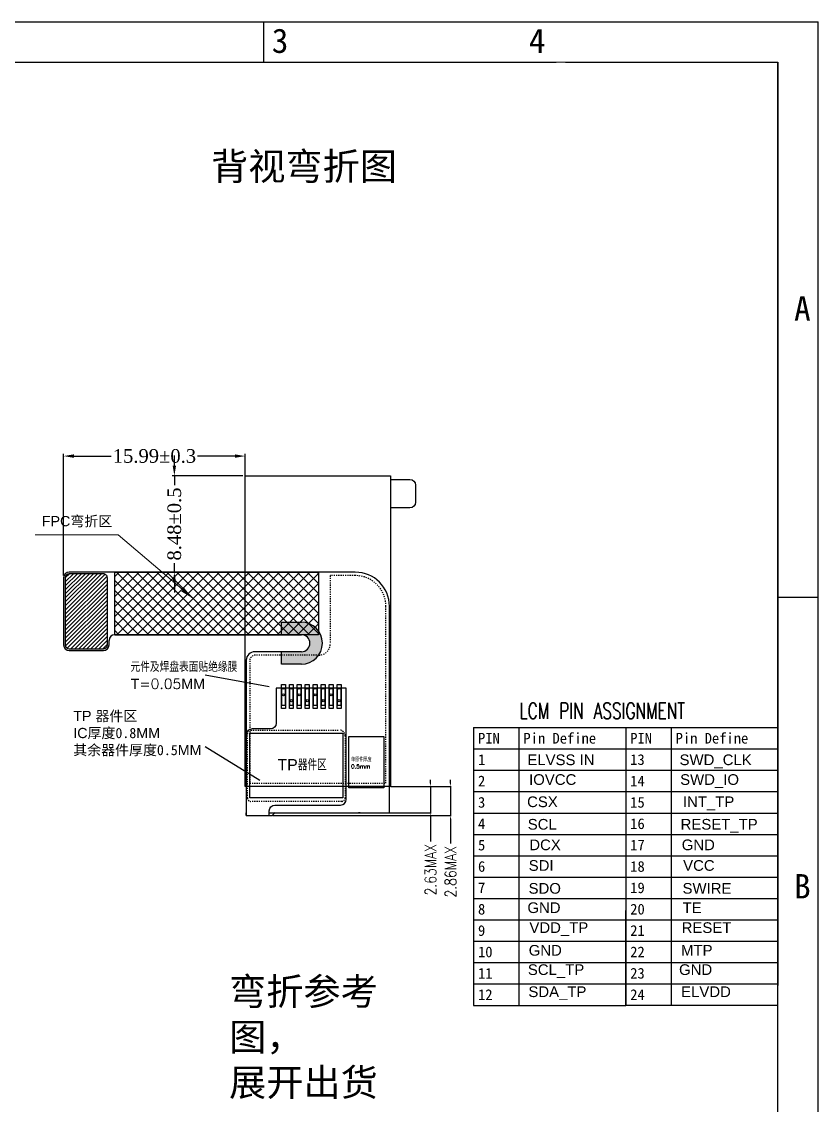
# Model space of a CAD drawing. Header units: millimetres. Extents: x 37 to 234, y -216 to -66.
# Drawn here: x 163.5 to 233.7, y -161.6 to -66.2 of the extents above; entities that cross this region are included whole.
import ezdxf

# ---------------------------------------------------------------- set-up
doc = ezdxf.new("R2010")
doc.units = ezdxf.units.MM
doc.linetypes.add('DASHED', pattern=[0.2, 0.1, -0.1])
for name, color, linetype, lineweight in [('dim', 1, 'Continuous', 9), ('Title block', 7, 'Continuous', 0), ('Txt', 4, 'Continuous', 9)]:
    doc.layers.add(name, color=color, linetype=linetype, lineweight=lineweight)
for name, color, linetype in [('FPC', 33, 'Continuous'), ('FRAME', 7, 'Continuous'), ('OCA', 231, 'Continuous'), ('SUS', 6, 'Continuous'), ('TEXT', 2, 'Continuous'), ('TPFPC', 2, 'Continuous')]:
    doc.layers.add(name, color=color, linetype=linetype)
doc.styles.get("Standard").update_dxf_attribs({"font": 'txt', "bigfont": 'gbcbig.shx'})
doc.styles.add('STYLE1', font='', dxfattribs={"width": 0.9})
doc.styles.add('ZIF', font='romans.shx', dxfattribs={"width": 0.8, "bigfont": 'gbcbig.shx'})
doc.styles.add('宋体', font='')
doc.styles.add('样式 2', font='times.ttf')
doc.styles.get('STYLE1').set_extended_font_data('SimSun')
doc.styles.get('宋体').set_extended_font_data('SimSun')
doc.dimstyles.new('ISO-25$0', dxfattribs={"dimtxt": 1.2, "dimasz": 0.9, "dimexe": 0.2, "dimexo": 0.2, "dimgap": 0.4, "dimtad": 0, "dimdsep": 46, "dimtxsty": '样式 2', "dimcen": 2.5, "dimclrt": 2, "dimadec": 0, "dimazin": 0, "dimtp": 1.2, "dimtm": 1.2, "dimtfac": 1, "dimtmove": 0, "dimatfit": 3, "dimfxl": 0, "dimtolj": 1, "dimarcsym": 0})
doc.dimstyles.new('TPD', dxfattribs={"dimtxt": 1.5, "dimasz": 1.2, "dimexe": 0.25, "dimexo": 0.08, "dimgap": 0.15, "dimtad": 0, "dimzin": 1, "dimdsep": 46, "dimtxsty": '宋体', "dimcen": 18.05, "dimclrd": 256, "dimclre": 256, "dimclrt": 256, "dimadec": 0, "dimazin": 0, "dimtfac": 1, "dimtmove": 0, "dimatfit": 2, "dimfxl": 0, "dimlwd": 18, "dimlwe": 18, "dimarcsym": 0})
doc.dimstyles.new('ZIF', dxfattribs={"dimtxt": 1, "dimasz": 0.3, "dimexe": 0.05, "dimexo": 0.05, "dimgap": 0.1, "dimtad": 0, "dimrnd": 0.0005, "dimzin": 9, "dimdsep": 46, "dimtxsty": 'ZIF', "dimcen": 0.5, "dimadec": 0, "dimazin": 0, "dimtfac": 1, "dimtmove": 0, "dimatfit": 0, "dimfxl": 0, "dimtolj": 1, "dimtzin": 1, "dimarcsym": 0})

# ---------------------------------------------------------------- blocks, each defined once
blk = doc.blocks.new('*D355')
at = {"layer": 'Defpoints', "color": 0}
for p in [(195.99, -133.5), (199.549, -133.5), (195.921, -135.825)]:
    blk.add_point(p, dxfattribs=at)
at = {"layer": 'dim', "color": 0, "lineweight": -2}
for p, q in [((196.04, -133.5), (199.599, -133.5)), ((199.549, -133.2), (199.549, -132.9)), ((199.549, -133.5), (199.549, -135.825)), ((195.971, -135.825), (199.599, -135.825)), ((199.549, -136.125), (199.549, -138.331))]:
    blk.add_line(p, q, dxfattribs=at)
at = {"layer": 'dim', "color": 0}
for points in [[(199.499, -133.2), (199.599, -133.2), (199.549, -133.5)], [(199.499, -136.125), (199.599, -136.125), (199.549, -135.825)]]:
    blk.add_solid(points, dxfattribs=at)
at = {"layer": 'dim', "color": 0, "insert": (199.549, -140.831), "char_height": 1, "attachment_point": 5, "rotation": 90, "style": 'ZIF'}
blk.add_mtext('\\A1;{\\Ftxt.shx|c0;2.63MAX}', dxfattribs=at)
blk = doc.blocks.new('*D353')
at = {"layer": 'Defpoints', "color": 0}
for p in [(195.99, -133.5), (201.307, -133.5), (185.6, -136.06)]:
    blk.add_point(p, dxfattribs=at)
at = {"layer": 'dim', "color": 0, "lineweight": -2}
for p, q in [((196.04, -133.5), (201.357, -133.5)), ((201.307, -133.2), (201.307, -132.9)), ((201.307, -133.5), (201.307, -136.06)), ((185.65, -136.06), (201.357, -136.06)), ((201.307, -136.36), (201.307, -138.513))]:
    blk.add_line(p, q, dxfattribs=at)
at = {"layer": 'dim', "color": 0}
for points in [[(201.257, -133.2), (201.357, -133.2), (201.307, -133.5)], [(201.257, -136.36), (201.357, -136.36), (201.307, -136.06)]]:
    blk.add_solid(points, dxfattribs=at)
at = {"layer": 'dim', "color": 0, "insert": (201.307, -141.013), "char_height": 1, "attachment_point": 5, "rotation": 90, "style": 'ZIF'}
blk.add_mtext('\\A1;{\\Ftxt.shx|c0;2.86MAX}', dxfattribs=at)
blk = doc.blocks.new('*D362')
at = {"color": 0, "lineweight": -2}
for p, q in [((176.984, -105.25), (176.984, -104.35)), ((183.021, -106.15), (176.784, -106.15)), ((176.984, -106.15), (176.984, -106.956)), ((176.984, -114.626), (176.984, -113.82)), ((183.021, -114.626), (176.784, -114.626)), ((176.984, -115.526), (176.984, -116.426))]:
    blk.add_line(p, q, dxfattribs=at)
at = {"color": 0}
for points in [[(176.834, -105.25), (177.134, -105.25), (176.984, -106.15)], [(176.834, -115.526), (177.134, -115.526), (176.984, -114.626)]]:
    blk.add_solid(points, dxfattribs=at)
at = {"layer": 'Defpoints', "color": 0}
for p in [(176.984, -106.15), (183.221, -106.15), (183.221, -114.626)]:
    blk.add_point(p, dxfattribs=at)
at = {"color": 2, "insert": (176.984, -110.388), "char_height": 1.2, "attachment_point": 5, "rotation": 90, "style": '样式 2'}
blk.add_mtext('\\A1;8.48%%P0.5', dxfattribs=at)
blk = doc.blocks.new('*D363')
at = {"color": 0, "lineweight": -2}
for p, q in [((167.23, -114.926), (167.23, -104.205)), ((168.13, -104.405), (171.416, -104.405)), ((182.321, -104.405), (179.035, -104.405)), ((183.221, -114.426), (183.221, -104.205))]:
    blk.add_line(p, q, dxfattribs=at)
at = {"color": 0}
for points in [[(168.13, -104.255), (168.13, -104.555), (167.23, -104.405)], [(182.321, -104.255), (182.321, -104.555), (183.221, -104.405)]]:
    blk.add_solid(points, dxfattribs=at)
at = {"layer": 'Defpoints', "color": 0}
for p in [(183.221, -104.405), (167.23, -115.126), (183.221, -114.626)]:
    blk.add_point(p, dxfattribs=at)
at = {"color": 2, "insert": (175.226, -104.405), "char_height": 1.2, "attachment_point": 5, "style": '样式 2'}
blk.add_mtext('\\A1;15.99%%P0.3', dxfattribs=at)

msp = doc.modelspace()

# ---------------------------------------------------------------- hatches: boundary and pattern name
at = {"layer": 'FPC'}
h = msp.add_hatch(dxfattribs=at)
h.set_pattern_fill('ANSI37', color=3, scale=5, angle=180, style=0)
h.set_pattern_definition([(315, (-3440.43076, 526.964), (-0.44194174, -0.44194174), []), (225, (-3440.43076, 526.964), (-0.44194174, 0.44194174), [])])
h.paths.add_polyline_path([(189.67102, -120.13038), (171.72987, -120.13038), (171.72987, -114.62618), (189.67102, -114.62618)])
at = {"layer": 'OCA'}
h = msp.add_hatch(color=1, dxfattribs=at)
h.paths.add_polyline_path([(188.92102, -120.13038), (188.17102, -120.13038, -0.41421356), (188.92102, -120.88038)])
h.paths.add_polyline_path([(189.6212, -120.13038), (188.92102, -120.13038), (188.92102, -120.88038, -0.41421356), (188.17102, -121.63038), (186.42102, -121.63038), (186.42102, -121.93071), (189.6212, -121.93071)])
h.paths.add_polyline_path([(189.6212, -119.73169, 0.12145848), (188.92102, -119.18922), (188.92102, -120.13038), (189.6212, -120.13038)])
h.paths.add_polyline_path([(189.67102, -119.79756), (189.67102, -120.13038), (189.6212, -120.13038), (189.6212, -121.93071), (189.69394, -121.93071, 0.31730649)])
h.paths.add_polyline_path([(189.6212, -122.02907), (189.6212, -121.93071), (186.42102, -121.93071), (186.42102, -122.73038), (188.17102, -122.73038, 0.22910904)])
h.paths.add_polyline_path([(188.92102, -119.18922, 0.10473604), (188.17102, -119.03038), (186.42102, -119.03038), (186.42102, -120.13038), (188.17102, -120.13038), (188.92102, -120.13038)])
at = {"layer": 'SUS'}
h = msp.add_hatch(dxfattribs=at)
h.set_pattern_fill('ANSI31', color=256, scale=2, angle=180, style=0)
h.set_pattern_definition([(225, (3760.68582, 522.11495), (0.176776695, -0.176776695), [])])
edge = h.paths.add_edge_path()
edge.add_arc((167.72987, -121.02618), 0.35, 180, 270)
edge.add_line((167.72987, -121.37618), (170.72987, -121.37618))
edge.add_arc((170.72987, -121.02618), 0.35, 270, 360)
edge.add_line((171.07987, -121.02618), (171.07987, -115.12618))
edge.add_arc((170.72987, -115.12618), 0.35, 360, 450.000012)
edge.add_line((170.72987, -114.77618), (167.72987, -114.77618))
edge.add_arc((167.72987, -115.12618), 0.35, 449.9999974, 539.9999974)
edge.add_line((167.37987, -115.12618), (167.37987, -121.02618))

# ---------------------------------------------------------------- linework, layer by layer
for p, q in [((184.8583, -69.71533), (184.8583, -66.15396)), ((212.14143, -69.71533), (230.13864, -69.71533)), ((212.14143, -69.71533), (230.13864, -69.71533)), ((230.13864, -116.84128), (233.70001, -116.84128))]:
    msp.add_line(p, q)
at = {"color": 0, "linetype": 'Continuous'}
for p, q in [((233.70001, -215.75496), (233.70001, -66.15396)), ((230.13864, -149.37096), (230.13864, -69.71533)), ((230.13864, -69.71533), (230.13864, -151.02733)), ((230.13864, -69.71533), (230.13864, -146.71533)), ((230.13864, -212.19358), (230.13864, -69.71533))]:
    msp.add_line(p, q, dxfattribs=at)
at = {"color": 7, "lineweight": 0}
msp.add_line((187.00766, -69.71533), (40.34516, -69.71533), dxfattribs=at)
at = {"linetype": 'Continuous'}
for p in [(211.43688, -69.71533), (211.43688, -69.71533), (212.42864, -69.71533), (212.42864, -69.71533)]:
    msp.add_line(p, (230.13864, -69.71533), dxfattribs=at)
at = {"color": 0}
msp.add_line((230.13864, -133.3972), (230.13864, -69.71533), dxfattribs=at)
at = {"color": 0, "lineweight": 0}
for p, q in [((230.13864, -141.37672), (230.13864, -69.71533)), ((230.13864, -69.71533), (230.13864, -135.66152))]:
    msp.add_line(p, q, dxfattribs=at)
at = {"color": 4}
msp.add_line((230.13864, -85.94635), (230.13864, -76.74608), dxfattribs=at)
at = {"color": 7, "linetype": 'Continuous'}
for p, q in [((203.32584, -128.30836), (216.73224, -128.30836)), ((203.32584, -128.30836), (203.32584, -152.76916)), ((207.32424, -128.30836), (207.32424, -152.76916)), ((216.73224, -128.30729), (230.13864, -128.30729)), ((216.73224, -128.30729), (216.73224, -152.76809)), ((220.73064, -128.30729), (220.73064, -152.76809)), ((203.32584, -130.18996), (216.73224, -130.18996)), ((216.73224, -130.18889), (230.13864, -130.18889)), ((203.32584, -132.07156), (216.73224, -132.07156)), ((216.73224, -132.07049), (230.13864, -132.07049)), ((203.32584, -133.95316), (216.73224, -133.95316)), ((216.73224, -133.95209), (230.13864, -133.95209)), ((203.32584, -135.83476), (216.73224, -135.83476)), ((216.73224, -135.83369), (230.13864, -135.83369)), ((203.32584, -137.71636), (216.73224, -137.71636)), ((216.73224, -137.71529), (230.13864, -137.71529)), ((203.32584, -139.59796), (216.73224, -139.59796)), ((216.73224, -139.59689), (230.13864, -139.59689)), ((203.32584, -141.47956), (216.73224, -141.47956)), ((216.73224, -141.47849), (230.13864, -141.47849)), ((203.32584, -143.36116), (216.73224, -143.36116)), ((216.73224, -143.36009), (230.13864, -143.36009)), ((216.73224, -152.76916), (216.73224, -144.41045)), ((230.13864, -152.76809), (230.13864, -144.40938)), ((203.32584, -145.24276), (216.73224, -145.24276)), ((216.73224, -145.24169), (230.13864, -145.24169)), ((203.32584, -147.12436), (216.73224, -147.12436)), ((216.73224, -147.12329), (230.13864, -147.12329)), ((203.32584, -149.00596), (216.73224, -149.00596)), ((216.73224, -149.00489), (230.13864, -149.00489)), ((203.32584, -150.88756), (216.73224, -150.88756)), ((216.73224, -150.88649), (230.13864, -150.88649)), ((203.32584, -152.76916), (216.73224, -152.76916)), ((216.73224, -152.76809), (230.13864, -152.76809))]:
    msp.add_line(p, q, dxfattribs=at)
for points in [[(230.13864, -215.75496), (230.13864, -215.75496), (36.78379, -215.75496), (36.78379, -66.15396), (233.70001, -66.15396)], [(207.03864, -212.19358), (207.03864, -212.19358), (40.34516, -212.19358), (40.34516, -69.71533), (210.60001, -69.71533)], [(212.14143, -69.71533), (230.13864, -69.71533)], [(212.14143, -69.71533), (230.13864, -69.71533)]]:
    msp.add_lwpolyline(points)
at = {"color": 4}
msp.add_lwpolyline([(196.11946, -106.46756), (197.7212, -106.46756, -0.41421356), (198.2212, -106.96756), (198.2212, -108.46756, -0.41421356), (197.7212, -108.96756), (196.0212, -108.96756)], format="xyb", dxfattribs=at)
at = {"color": 1}
for points in [[(186.68592, -124.83039, -1), (186.48592, -124.83039), (186.41092, -124.83039), (186.41092, -125.33356, 0.25819889), (186.41092, -125.52721), (186.41092, -126.33039), (186.76092, -126.33039), (186.76092, -125.52721, 0.25819889), (186.76092, -125.33356), (186.76092, -124.83039)], [(187.46092, -126.33039), (187.46092, -126.02721, 0.25819889), (187.46092, -125.83356), (187.46092, -124.83039), (187.38592, -124.83039, -1), (187.18592, -124.83039), (187.11092, -124.83039), (187.11092, -125.83356, 0.25819889), (187.11092, -126.02721), (187.11092, -126.33039)], [(188.08592, -124.83039, -1), (187.88592, -124.83039), (187.81092, -124.83039), (187.81092, -125.33356, 0.25819889), (187.81092, -125.52721), (187.81092, -126.33039), (188.16092, -126.33039), (188.16092, -125.52721, 0.25819889), (188.16092, -125.33356), (188.16092, -124.83039)], [(188.86092, -126.33039), (188.86092, -126.02721, 0.25819889), (188.86092, -125.83356), (188.86092, -124.83039), (188.78592, -124.83039, -1), (188.58592, -124.83039), (188.51092, -124.83039), (188.51092, -125.83356, 0.25819889), (188.51092, -126.02721), (188.51092, -126.33039)], [(189.48592, -124.83039, -1), (189.28592, -124.83039), (189.21092, -124.83039), (189.21092, -125.33356, 0.25819889), (189.21092, -125.52721), (189.21092, -126.33039), (189.56092, -126.33039), (189.56092, -125.52721, 0.25819889), (189.56092, -125.33356), (189.56092, -124.83039)], [(190.26092, -126.33039), (190.26092, -126.02721, 0.25819889), (190.26092, -125.83356), (190.26092, -124.83039), (190.18592, -124.83039, -1), (189.98592, -124.83039), (189.91092, -124.83039), (189.91092, -125.83356, 0.25819889), (189.91092, -126.02721), (189.91092, -126.33039)], [(190.88592, -124.83039, -1), (190.68592, -124.83039), (190.61092, -124.83039), (190.61092, -125.33356, 0.25819889), (190.61092, -125.52721), (190.61092, -126.33039), (190.96092, -126.33039), (190.96092, -125.52721, 0.25819889), (190.96092, -125.33356), (190.96092, -124.83039)], [(191.66092, -126.33039), (191.66092, -126.02721, 0.25819889), (191.66092, -125.83356), (191.66092, -124.83039), (191.58592, -124.83039, -1), (191.38592, -124.83039), (191.31092, -124.83039), (191.31092, -125.83356, 0.25819889), (191.31092, -126.02721), (191.31092, -126.33039)]]:
    msp.add_lwpolyline(points, format="xyb", close=True, dxfattribs=at)
at = {"color": 1, "linetype": 'Continuous'}
msp.add_lwpolyline([(191.82082, -134.51049), (183.62082, -134.51049), (183.62082, -128.81049), (191.82082, -128.81049)], close=True, dxfattribs=at)
at = {"color": 7, "linetype": 'Continuous'}
for points in [[(216.73224, -128.30836), (216.73336, -142.28122)], [(230.13864, -128.30729), (230.13976, -142.28014)], [(216.73336, -128.9004), (216.73336, -145.14615)], [(230.13976, -128.89933), (230.13976, -145.14508)]]:
    msp.add_lwpolyline(points, dxfattribs=at)
at = {"color": 1}
for centre in [(186.58592, -125.43039), (187.28592, -125.93039), (187.98592, -125.43039), (188.68592, -125.93039), (189.38592, -125.43039), (190.08592, -125.93039), (190.78592, -125.43039), (191.48592, -125.93039)]:
    msp.add_circle(centre, 0.1, dxfattribs=at)
at = {"layer": 'FPC'}
for p, q in [((167.22987, -115.12618), (167.22987, -121.02618)), ((192.92102, -114.62618), (167.72987, -114.62618)), ((195.92102, -135.82537), (195.92102, -117.62618)), ((171.72987, -120.13038), (188.17102, -120.13038)), ((171.22987, -121.02618), (171.22987, -120.63038)), ((167.72987, -121.52618), (170.72987, -121.52618)), ((188.17102, -121.63038), (184.07102, -121.63038)), ((183.32102, -122.38038), (183.32102, -135.32537)), ((185.35553, -135.82537), (195.92102, -135.82537))]:
    msp.add_line(p, q, dxfattribs=at)
at = {"layer": 'FPC', "color": 1}
for p, q in [((186.42102, -119.03038), (188.17102, -119.03038)), ((188.17102, -122.73038), (186.42102, -122.73038))]:
    msp.add_line(p, q, dxfattribs=at)
at = {"layer": 'FPC', "color": 3}
msp.add_lwpolyline([(189.67102, -120.13038), (171.72987, -120.13038), (171.72987, -114.62618), (189.67102, -114.62618)], close=True, dxfattribs=at)
at = {"layer": 'FPC', "color": 0}
for points in [[(186.76092, -126.63039), (186.41092, -126.63039), (186.41092, -124.53039), (186.76092, -124.53039)], [(187.46092, -126.63039), (187.11092, -126.63039), (187.11092, -124.53039), (187.46092, -124.53039)], [(188.16092, -126.63039), (187.81092, -126.63039), (187.81092, -124.53039), (188.16092, -124.53039)], [(188.86092, -126.63039), (188.51092, -126.63039), (188.51092, -124.53039), (188.86092, -124.53039)], [(189.56092, -126.63039), (189.21092, -126.63039), (189.21092, -124.53039), (189.56092, -124.53039)], [(190.26092, -126.63039), (189.91092, -126.63039), (189.91092, -124.53039), (190.26092, -124.53039)], [(190.96092, -126.63039), (190.61092, -126.63039), (190.61092, -124.53039), (190.96092, -124.53039)], [(191.66092, -126.63039), (191.31092, -126.63039), (191.31092, -124.53039), (191.66092, -124.53039)]]:
    msp.add_lwpolyline(points, close=True, dxfattribs=at)
at = {"layer": 'FPC', "color": 1}
msp.add_lwpolyline([(195.41904, -129.10619), (195.41904, -133.60619), (192.34904, -133.60619), (192.34904, -129.10619)], close=True, dxfattribs=at)
at = {"layer": 'FPC'}
for centre, radius, start, end in [((167.72987, -115.12618), 0.5, 90, 180), ((192.92102, -117.62618), 3, 0, 90), ((171.72987, -120.63038), 0.5, 90, 180), ((188.17102, -120.88038), 0.75, 270, 90), ((167.72987, -121.02618), 0.5, 180, 270), ((170.72987, -121.02618), 0.5, 270, 360), ((184.07102, -122.38038), 0.75, 90, 180)]:
    msp.add_arc(centre, radius, start, end, dxfattribs=at)
at = {"layer": 'FPC', "color": 1}
msp.add_arc((188.17102, -120.88038), 1.85, 270, 90, dxfattribs=at)
at = {"layer": 'FRAME'}
msp.add_lwpolyline([(196.0212, -133.50027), (183.2212, -133.50027), (183.2212, -106.15027), (196.0212, -106.15027)], close=True, dxfattribs=at)
at = {"layer": 'OCA', "color": 1}
for p, q in [((186.42102, -120.13038), (186.42102, -119.03038)), ((186.42102, -122.73038), (186.42102, -121.63038))]:
    msp.add_line(p, q, dxfattribs=at)
at = {"layer": 'OCA', "linetype": 'DASHED'}
msp.add_lwpolyline([(195.62102, -121.93071), (195.62102, -117.62618, 0.41421356), (192.92102, -114.92618), (190.71921, -114.92618), (190.71921, -120.93071, -0.41421356), (189.71921, -121.93071), (184.12082, -121.93071, 0.41421356), (183.62082, -122.43071), (183.62082, -133.20027), (195.62082, -133.20027), (195.62082, -121.93071)], format="xyb", dxfattribs=at)
at = {"layer": 'SUS'}
msp.add_lwpolyline([(167.37987, -121.02618, 0.41421356), (167.72987, -121.37618), (170.72987, -121.37618, 0.41421356), (171.07987, -121.02618), (171.07987, -115.12618, 0.41421362), (170.72987, -114.77618), (167.72987, -114.77618, 0.41421356), (167.37987, -115.12618)], format="xyb", close=True, dxfattribs=at)
at = {"layer": 'Title block'}
msp.add_line((201.91464, -69.71533), (230.13864, -69.71533), dxfattribs=at)
msp.add_line((201.91464, -69.71533), (230.13864, -69.71533), dxfattribs=at)
at = {"layer": 'TPFPC'}
for p, q in [((183.32083, -136.06038), (185.60012, -136.06038)), ((193.36137, -135.82537), (193.19282, -135.82537))]:
    msp.add_line(p, q, dxfattribs=at)
for points in [[(185.35044, -136.06038, -0.0240398), (185.34582, -135.96439), (185.34582, -135.63549, -0.41421356), (185.84582, -135.13549), (191.62082, -135.13549, 0.41421356), (192.12082, -134.63549), (192.12082, -124.83039), (185.95102, -124.83039), (185.95102, -127.93039, -0.41421356), (185.45102, -128.43039), (183.82086, -128.43039, 0.4142123), (183.32086, -128.93038), (183.32083, -136.06038)], [(185.85499, -135.82537, 0.04343424), (185.72196, -135.93661), (185.64056, -136.01766, 0.01470914), (185.60012, -136.06038)]]:
    msp.add_lwpolyline(points, format="xyb", dxfattribs=at)
at = {"layer": 'TPFPC', "color": 4, "linetype": 'DASHED'}
msp.add_lwpolyline([(191.72082, -134.81049), (183.72082, -134.81049, -0.41421356), (183.42082, -134.51049), (183.42082, -128.83039, -0.41421356), (183.72082, -128.53039), (191.52082, -128.53039, -0.41421356), (192.02082, -129.03039), (192.02082, -134.51049, -0.41421356)], format="xyb", close=True, dxfattribs=at)
at = {"layer": 'TPFPC'}
msp.add_lwpolyline([(183.32118, -136.06038), (183.32117, -135.82537)], dxfattribs=at)
at = {"layer": 'Txt', "linetype": 'Continuous'}
msp.add_line((203.9804, -69.71533), (210.78787, -69.71533), dxfattribs=at)

# ---------------------------------------------------------------- texts
at = {"style": 'STYLE1'}
for s, p in [('3', (185.56095, -68.90588)), ('4', (208.20351, -68.90588)), ('A', (231.56511, -92.48292)), ('B', (231.56511, -143.3597))]:
    msp.add_text(s, height=2.14849, dxfattribs=at).set_placement(p)
at = {"color": 4, "width": 0.7}
msp.add_text('LCM PIN ASSIGNMENT', height=1.4108566, dxfattribs=at).set_placement((207.3797, -127.5479))
at = {"color": 4, "linetype": 'Continuous', "char_height": 0.9408, "attachment_point": 1, "line_spacing_factor": 0.9, "style": '宋体'}
for s, insert, width in [('PIN', (203.72568, -128.77876), 7.9968), ('Pin Define', (207.72408, -128.77876), 7.9968), ('PIN', (217.13208, -128.77769), 7.9968), ('Pin Define', (221.13048, -128.77769), 7.9968), ('1', (203.72568, -130.66036), 7.9968), ('{\\fArial|b0|i0|c0|p32;ELVSS IN}', (208.07231, -130.67888), 7.9968), ('13', (217.13208, -130.65929), 7.9968), ('{\\fArial|b0|i0|c0|p32;SWD_CLK}', (221.47871, -130.67781), 7.9968), ('2', (203.72568, -132.54196), 7.9968), ('{\\fArial|b0|i0|c0|p32;IOVCC}', (208.22409, -132.41753), 7.9968), ('14', (217.13208, -132.54089), 7.9968), ('{\\fArial|b0|i0|c0|p32;SWD_IO}', (221.53038, -132.41646), 7.9968), ('3', (203.72568, -134.42356), 7.9968), ('{\\fArial|b0|i0|c0|p32;CSX}', (208.04882, -134.37503), 7.9968), ('15', (217.13208, -134.42249), 7.9968), ('{\\fArial|b0|i0|c0|p32;INT_TP}', (221.77329, -134.37396), 7.9968), ('4', (203.72568, -136.30516), 7.9968), ('{\\fArial|b0|i0|c0|p32;SCL}', (208.10705, -136.35712), 7.9968), ('16', (217.13208, -136.30409), 7.9968), ('{\\fArial|b0|i0|c0|p32;RESET_TP}', (221.57004, -136.35605), 7.9968), ('5', (203.72568, -138.18676), 7.9968), ('{\\fArial|b0|i0|c0|p32;DCX}', (208.24238, -138.16786), 7.9968), ('17', (217.13208, -138.18569), 7.9968), ('{\\fArial|b0|i0|c0|p32;GND}', (221.66814, -138.16679), 7.9968), ('6', (203.72568, -140.06836), 7.9968), ('{\\fArial|b0|i0|c0|p32;SDI}', (208.19138, -139.98365), 7.9968), ('18', (217.13208, -140.06729), 7.9968), ('{\\fArial|b0|i0|c0|p32;VCC}', (221.79217, -139.98258), 7.9968), ('7', (203.72568, -141.94996), 7.9968), ('{\\fArial|b0|i0|c0|p32;SDO}', (208.18191, -141.99838), 7.9968), ('19', (217.13208, -141.94889), 7.9968), ('{\\fArial|b0|i0|c0|p32;SWIRE}', (221.74184, -141.99731), 7.9968), ('8', (203.72568, -143.83156), 7.9968), ('{\\fArial|b0|i0|c0|p32;GND}', (208.07838, -143.70017), 7.9968), ('20', (217.13208, -143.83049), 7.9968), ('{\\fArial|b0|i0|c0|p32;TE}', (221.74782, -143.6991), 7.9968), ('9', (203.72568, -145.71316), 7.9968), ('{\\fArial|b0|i0|c0|p32;VDD_TP}', (208.2533, -145.45708), 7.9968), ('21', (217.13208, -145.71209), 7.9968), ('{\\fArial|b0|i0|c0|p32;RESET}', (221.6597, -145.45601), 7.9968), ('10', (203.72568, -147.59476), 7.9968), ('{\\fArial|b0|i0|c0|p32;GND}', (208.19, -147.45531), 7.9968), ('22', (217.13208, -147.59369), 7.9968), ('{\\fArial|b0|i0|c0|p32;MTP}', (221.60844, -147.45424), 7.9968), ('11', (203.72568, -149.47636), 7.9968), ('{\\fArial|b0|i0|c0|p32;SCL_TP}', (208.11807, -149.15575), 11.3211537), ('23', (217.13208, -149.47529), 7.9968), ('{\\fArial|b0|i0|c0|p32;GND}', (221.43116, -149.15468), 11.3211537), ('12', (203.72568, -151.35796), 7.9968), ('{\\fArial|b0|i0|c0|p32;SDA_TP}', (208.16314, -151.10039), 7.9968), ('24', (217.13208, -151.35689), 7.9968), ('{\\fArial|b0|i0|c0|p32;ELVDD}', (221.61461, -151.09932), 7.9968)]:
    msp.add_mtext(s, dxfattribs=dict(at, insert=insert, width=width))
at = {"color": 3, "attachment_point": 1}
for s, insert, char_height, width in [('{\\fArial|b0|i0|c0|p32;TP}器件区', (186.06547, -131.08466), 1, 4.9734261), ('单原件厚度0.5mm', (192.54192, -130.94891), 0.36, 2.9840557)]:
    msp.add_mtext(s, dxfattribs=dict(at, insert=insert, char_height=char_height, width=width))
at = {"layer": 'dim', "char_height": 2.4, "width": 17.6452786, "attachment_point": 1, "style": '宋体'}
for s, insert in [('{\\C2;背视弯折图}', (180.21967, -77.69709)), ('{\\C2;弯折参考图，\\P展开出货}', (181.80304, -150.34771))]:
    msp.add_mtext(s, dxfattribs=dict(at, insert=insert))
at = {"layer": 'TEXT', "color": 2, "insert": (165.30817, -109.68264), "char_height": 0.9, "attachment_point": 1, "style": '宋体'}
msp.add_mtext('{\\fArial|b0|i0|c0|p32;FPC}弯折区', dxfattribs=at)
at = {"layer": 'TEXT', "color": 2, "char_height": 0.9, "attachment_point": 1}
for s, insert in [('元件及焊盘表面贴绝缘膜\\P{\\fArial|b0|i0|c0|p32;T}=0.05{\\fArial|b0|i0|c0|p32;MM}', (173.12215, -122.50823)), ('{\\fArial|b0|i0|c0|p32;TP \\fSimSun|b0|i0|c134|p2;器件区 \\P\\fArial|b0|i0|c0|p32;IC\\fSimSun|b0|i0|c134|p2;厚度0.8\\fArial|b0|i0|c0|p32;MM \\P\\fSimSun|b0|i0|c134|p2;其余器件厚度0.5\\fArial|b0|i0|c0|p32;MM}', (168.07859, -126.83955))]:
    msp.add_mtext(s, dxfattribs=dict(at, insert=insert))

# ---------------------------------------------------------------- dimensions: what is measured, and where the dimension line sits
dim = msp.add_linear_dim(base=(183.2212, -104.4052), p1=(167.22987, -115.12618), p2=(183.2212, -114.62618), text='<>%%P0.3', dimstyle='ISO-25$0', override={"dimfxl": 0.8, "dimarcsym": 1})
dim.commit()
dim.dimension.update_dxf_attribs({"geometry": '*D363', "text_midpoint": (175.22553, -104.4052)})
dim = msp.add_linear_dim(base=(176.98382, -106.15027), p1=(183.2212, -114.62618), p2=(183.2212, -106.15027), angle=90, text='<>%%P0.5', dimstyle='ISO-25$0', override={"dimfxl": 0.8, "dimarcsym": 1})
dim.commit()
dim.dimension.update_dxf_attribs({"geometry": '*D362', "text_midpoint": (176.98382, -110.38822)})
at = {"layer": 'dim'}
for base, p1, text, picture, middle in [((201.30673, -133.50027), (185.60012, -136.06038), '{\\Ftxt.shx|c0;2.86MAX}', '*D353', (201.30673, -141.01338)), ((199.54933, -133.50027), (195.92102, -135.82537), '{\\Ftxt.shx|c0;2.63MAX}', '*D355', (199.54933, -140.83106))]:
    dim = msp.add_linear_dim(base=base, p1=p1, p2=(195.98956, -133.50027), angle=90, text=text, dimstyle='ZIF', override={"dimtp": 0.1, "dimtm": 0.1}, dxfattribs=at)
    dim.commit()
    dim.dimension.update_dxf_attribs({"geometry": picture, "text_midpoint": middle, "dimtype": 160})

# ---------------------------------------------------------------- leaders
for points, dimstyle, override in [([(178.63013, -116.94512), (172.03777, -111.33038), (164.725, -111.33038)], 'TPD', {"dimgap": 0.15, "dimtad": 0}), ([(185.34145, -124.72388), (179.68453, -123.69193)], 'ZIF', {"dimtp": 0.1, "dimtm": 0.1}), ([(184.51674, -132.97358), (179.68453, -129.99951)], 'ZIF', {"dimtp": 0.1, "dimtm": 0.1})]:
    msp.add_leader(points, dimstyle=dimstyle, override=override, dxfattribs=at)

doc.saveas('drawing.dxf')
